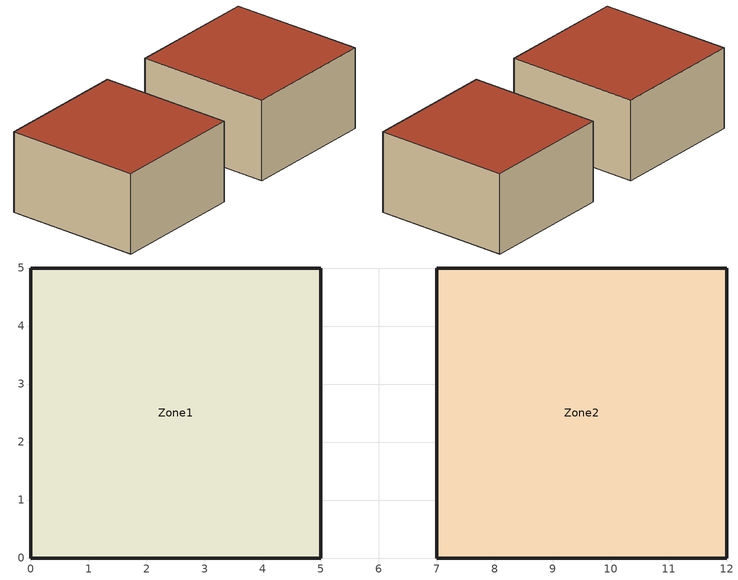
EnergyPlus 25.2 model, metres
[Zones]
Zone1
 floor ground (DefaultFloor): 0,5 5,5 5,0 0,0 z0
 wall outside (DefaultWall): 5,0 0,0 0,5 5,5 5,0 z0:3
 roof outside (DefaultRoof): 0,0 5,0 5,5 0,5 z3
Zone2
 floor ground (DefaultFloor): 7,5 12,5 12,0 7,0 z0
 wall outside (DefaultWall): 12,0 7,0 7,5 12,5 12,0 z0:3
 roof outside (DefaultRoof): 7,0 12,0 12,5 7,5 z3
[Building]
TestBuilding: North Axis=0; Terrain=City; Loads Convergence Tolerance Value=0.04; Temperature Convergence Tolerance Value=0.4; Solar Distribution=FullExterior; Maximum Number of Warmup Days=25
[SITE:LOCATION]
Chicago_IL_USA: Latitude=41.88; Longitude=-87.63; Time Zone=-6; Elevation=190; Keep Site Location Information=No
[SIZINGPERIOD:DESIGNDAY] Day of Month=21; Humidity Condition Type=Wetbulb; Barometric Pressure=99063; Rain Indicator=No; Snow Indicator=No; Daylight Saving Time Indicator=No; Solar Model Indicator=ASHRAEClearSky; ASHRAE Clear Sky Optical Depth for Beam Irradiance taub=0; ASHRAE Clear Sky Optical Depth for Diffuse Irradiance taud=0; Sky Clearness=0; Begin Environment Reset Mode=FullResetAtBeginEnvironment
Name | Month | Day Type | Maximum DryBulb Temperature | Daily DryBulb Temperature Range | Wetbulb or DewPoint at Maximum DryBulb | Wind Speed | Wind Direction
Chicago_Winter_Design_Day | 1 | WinterDesignDay | -17.3 | 0 | -17.3 | 4.9 | 270
Chicago_Summer_Design_Day | 7 | SummerDesignDay | 33.3 | 10.7 | 23.8 | 5.3 | 230
[MATERIAL] Roughness=MediumRough; Specific Heat=900; Thermal Absorptance=0.9; Solar Absorptance=0.7; Visible Absorptance=0.7
Name | Thickness | Conductivity | Density
DefaultWallMaterial | 0.2 | 0.9 | 1800
DefaultRoofMaterial | 0.15 | 0.8 | 1600
DefaultFloorMaterial | 0.25 | 1.5 | 2400
[CONSTRUCTION]
DefaultWall: DefaultWallMaterial
DefaultRoof: DefaultRoofMaterial
DefaultFloor: DefaultFloorMaterial
[Zone] Type=1; Multiplier=3; Ceiling Height=1; Volume=75; Floor Area=25
Zone1; Zone2
[People]
Zone1People: Zone or ZoneList or Space or SpaceList=Zone1; Number of People Schedule=PeopleSchedule; Number of People Calculation Method=People; Number of People=2; Fraction Radiant=0.3; Activity Level Schedule=ActivitySchedule
[Lights]
Zone1Lights: Zone or ZoneList or Space or SpaceList=Zone1; Schedule=LightsSchedule; Design Level Calculation Method=LightingLevel; Lighting Level=10; Return Air Fraction=0.2; Fraction Radiant=0.59; Fraction Visible=0.2; Fraction Replaceable=0
[ElectricEquipment]
Zone1Equip: Zone or ZoneList or Space or SpaceList=Zone1; Schedule=EquipSchedule; Design Level Calculation Method=EquipmentLevel; Design Level=5; Fraction Latent=0.3; Fraction Radiant=0.3; Fraction Lost=0
[HVACTemplate:Zone:VRF] Template VRF System=VRF_System_1; Rated Total Heating Capacity Sizing Ratio=1; Cooling Supply Air Flow Rate=Autosize; No Cooling Supply Air Flow Rate=Autosize; Heating Supply Air Flow Rate=Autosize; No Heating Supply Air Flow Rate=Autosize
Name | Template Thermostat
Zone1 | Thermostat_Zone1
Zone3 | Thermostat_Zone3
[HVACTemplate:System:VRF]
VRF_System_1: Gross Rated Total Cooling Capacity=Autosize; Gross Rated Cooling COP=3.5; Minimum Outdoor Temperature in Cooling Mode=-5; Maximum Outdoor Temperature in Cooling Mode=43; Gross Rated Heating Capacity=Autosize; Rated Heating Capacity Sizing Ratio=1; Gross Rated Heating COP=4; Minimum Outdoor Temperature in Heating Mode=-25; Maximum Outdoor Temperature in Heating Mode=15; Minimum Heat Pump PartLoad Ratio=0.15; Zone Name for Master Thermostat Location=Zone1; Master Thermostat Priority Control Type=LoadPriority; Heat Pump Waste Heat Recovery=No; Equivalent Piping Length used for Piping Correction Factor in Cooling Mode=30; Vertical Height used for Piping Correction Factor=10; Equivalent Piping Length used for Piping Correction Factor in Heating Mode=30; Crankcase Heater Power per Compressor=15; Number of Compressors=2; Ratio of Compressor Size to Total Compressor Capacity=0.5; Maximum Outdoor Drybulb Temperature for Crankcase Heater=5; Defrost Strategy=ReverseCycle; Defrost Control=OnDemand; Defrost Time Period Fraction=0.058333; Resistive Defrost Heater Capacity=Autosize; Maximum Outdoor Drybulb Temperature for Defrost Operation=5; Condenser Type=AirCooled; Evaporative Condenser Effectiveness=0.9; Evaporative Condenser Air Flow Rate=Autosize; Evaporative Condenser Pump Rated Power Consumption=Autosize; Basin Heater Capacity=0.5; Basin Heater Setpoint Temperature=2; Fuel Type=Electricity
[Schedule:Compact]
PeopleSchedule; LightsSchedule; EquipSchedule: Through: 12/31, For: AllDays, Until: 24:00, 1
ActivitySchedule: Through: 12/31, For: AllDays, Until: 24:00, 120
